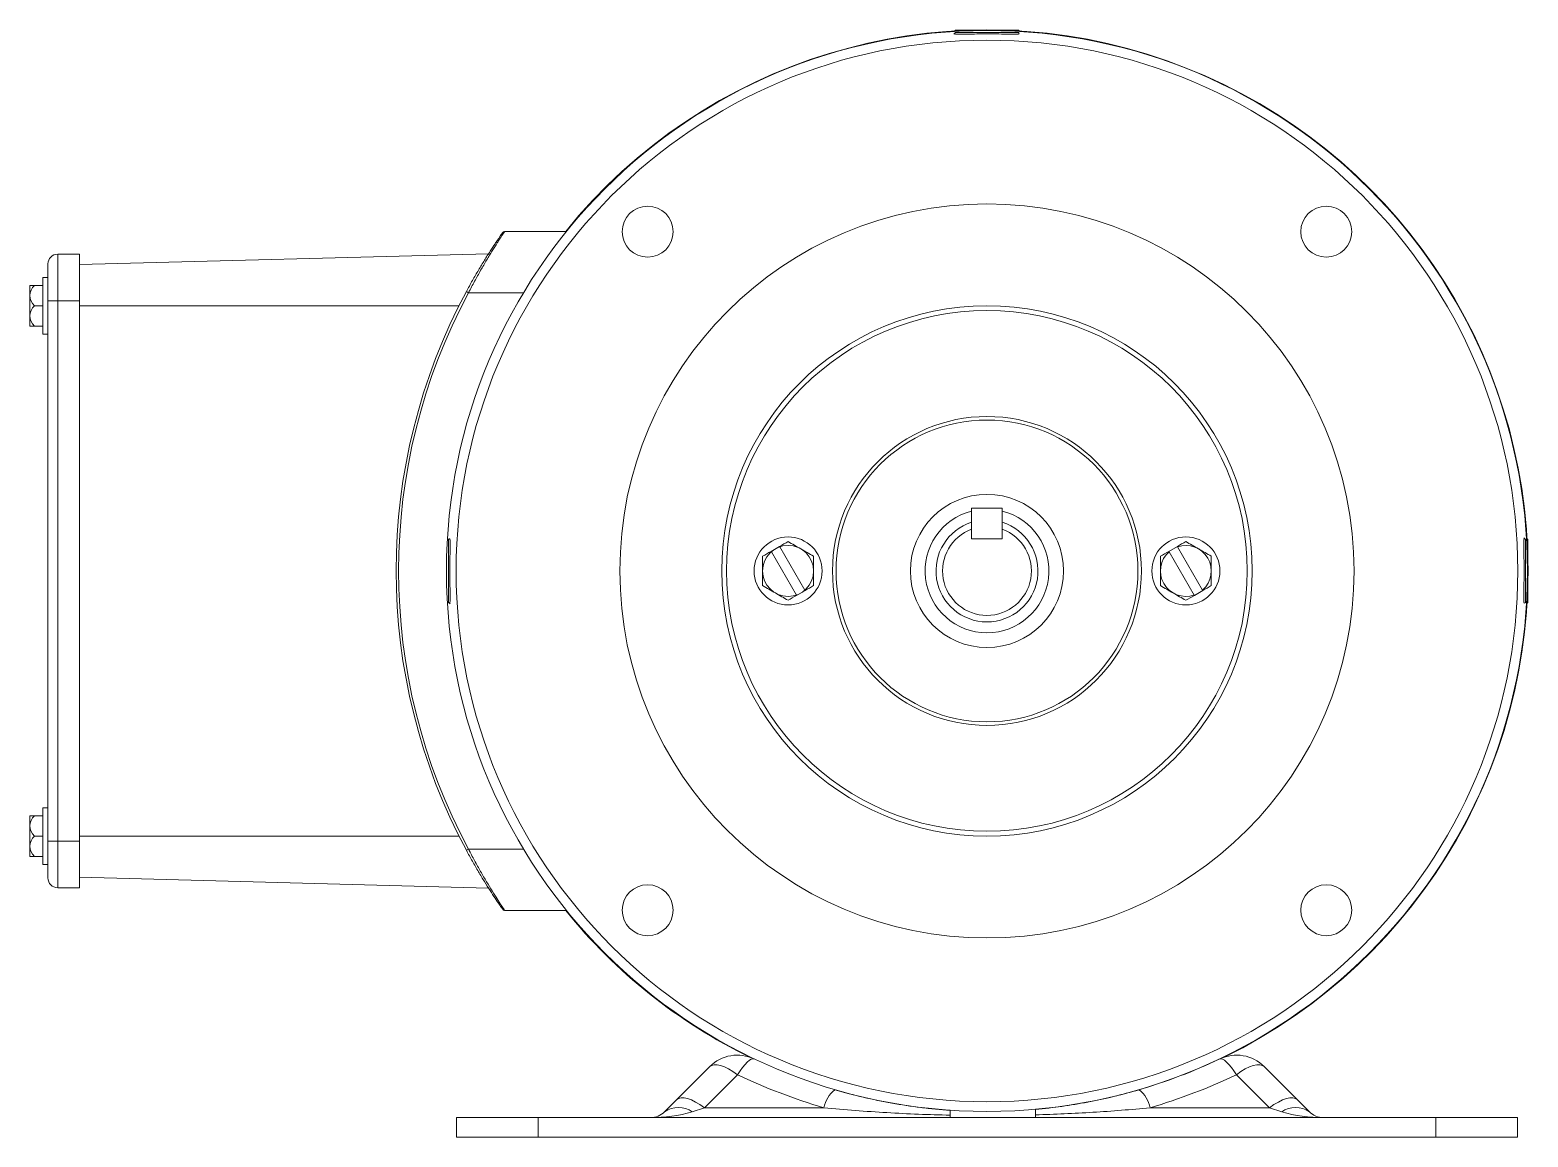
# Paper-space layout '_Right' of a CAD drawing. Header units: inches. Extents: x -5.86 to 3.31, y -3.47 to 3.31.
import ezdxf

# ---------------------------------------------------------------- set-up
doc = ezdxf.new("R2010")
doc.units = ezdxf.units.IN
doc.header["$MEASUREMENT"] = 0

psp = doc.layouts.new('_Right')

# ---------------------------------------------------------------- linework, layer by layer
at = {"color": 7, "linetype": 'Continuous', "lineweight": 15}
for p, q in [((-0.1925, 3.3147), (-0.1972, 3.31)), ((-0.1925, 3.3147), (-0.0469, 3.3147)), ((0.0469, 3.3147), (0.1925, 3.3147)), ((0.1967, 3.3105), (0.1925, 3.3147)), ((-0.1925, 3.2985), (-0.2024, 3.2886)), ((-0.1925, 3.2985), (0.1925, 3.2985)), ((0.1978, 3.2932), (0.1925, 3.2985)), ((-2.955, 2.08), (-2.577, 2.08)), ((-5.6935, 1.941), (-5.6935, -1.941)), ((-5.5605, 1.941), (-5.6935, 1.941)), ((-3.0542, 1.9431), (-5.5605, 1.8775)), ((-5.5605, -1.941), (-5.5605, 1.941)), ((-5.7535, -1.881), (-5.7535, 1.881)), ((-5.8635, 1.75), (-5.7845, 1.75)), ((-5.8635, 1.75), (-5.8635, 1.5)), ((-5.7535, 1.799), (-5.7845, 1.799)), ((-5.7845, 1.799), (-5.7845, 1.451)), ((-5.5605, 1.655), (-5.7535, 1.655)), ((-3.1895, 1.7121), (-3.1763, 1.705)), ((-5.8365, 1.625), (-5.7845, 1.625)), ((-5.8635, 1.5), (-5.7845, 1.5)), ((-5.7845, 1.451), (-5.7535, 1.451)), ((-0.094, 0.3851), (-0.094, 0.1971)), ((0.094, 0.3851), (-0.094, 0.3851)), ((0.094, 0.1971), (0.094, 0.3851)), ((-3.2932, 0.1978), (-3.2985, 0.1925)), ((-3.2985, -0.1925), (-3.2985, 0.1925)), ((0.094, 0.1971), (-0.094, 0.1971)), ((3.2985, 0.1925), (3.2886, 0.2024)), ((3.2985, 0.1925), (3.2985, -0.1925)), ((3.3147, 0.1925), (3.31, 0.1972)), ((3.3147, 0.1925), (3.3147, 0.0469)), ((-1.2705, 0.1501), (-1.3225, 0.1201)), ((-1.1679, -0.1476), (-1.321, 0.1176)), ((-1.2691, 0.1476), (-1.116, -0.1176)), ((1.1665, 0.1501), (1.1145, 0.1201)), ((1.2691, -0.1476), (1.116, 0.1176)), ((1.1679, 0.1476), (1.321, -0.1176)), ((3.3147, -0.0469), (3.3147, -0.1925)), ((-1.1665, -0.1501), (-1.1145, -0.1201)), ((1.2705, -0.1501), (1.3225, -0.1201)), ((-3.2985, -0.1925), (-3.2886, -0.2024)), ((3.2932, -0.1978), (3.2985, -0.1925)), ((3.3105, -0.1967), (3.3147, -0.1925)), ((-5.7535, -1.451), (-5.7845, -1.451)), ((-5.7845, -1.451), (-5.7845, -1.799)), ((-5.8635, -1.75), (-5.8635, -1.5)), ((-5.8635, -1.5), (-5.7845, -1.5)), ((-5.8365, -1.625), (-5.7845, -1.625)), ((-5.5605, -1.655), (-5.7535, -1.655)), ((-3.1895, -1.7121), (-3.1763, -1.705)), ((-5.8635, -1.75), (-5.7845, -1.75)), ((-5.7845, -1.799), (-5.7535, -1.799)), ((-3.0542, -1.9431), (-5.5605, -1.8775)), ((-5.5605, -1.941), (-5.6935, -1.941)), ((-2.577, -2.08), (-2.955, -2.08)), ((-1.9751, -3.3143), (-1.6983, -3.0374)), ((-1.5289, -3.087), (-1.7312, -3.2894)), ((1.7312, -3.2894), (1.5289, -3.087)), ((1.6983, -3.0374), (1.9751, -3.3143)), ((-1.7312, -3.2894), (-1.8057, -3.3143)), ((-0.9992, -3.2894), (-1.7312, -3.2894)), ((-0.2258, -3.3494), (-0.2258, -3.304)), ((0.2981, -3.3494), (0.2981, -3.2983)), ((1.7312, -3.2894), (0.9992, -3.2894)), ((1.8057, -3.3143), (1.7312, -3.2894)), ((-3.25, -3.469), (-3.25, -3.3494)), ((3.25, -3.3494), (-3.25, -3.3494)), ((-2.75, -3.3494), (-2.75, -3.469)), ((2.75, -3.469), (2.75, -3.3494)), ((3.25, -3.3494), (3.25, -3.469)), ((-3.25, -3.469), (3.25, -3.469))]:
    psp.add_line(p, q, dxfattribs=at)
at = {"color": 8, "linetype": 'Continuous', "lineweight": 15}
for p, q in [((-2.8391, 1.705), (-3.1763, 1.705)), ((-3.2348, 1.625), (-5.5605, 1.625)), ((-3.2348, -1.625), (-5.5605, -1.625)), ((-3.1763, -1.705), (-2.8391, -1.705))]:
    psp.add_line(p, q, dxfattribs=at)
at = {"color": 7, "linetype": 'Continuous', "lineweight": 15, "flags": 128}
for points in [[(-1.6983, -3.0374), (-1.6867, -3.0297), (-1.6715, -3.026), (-1.6531, -3.0265), (-1.6318, -3.031), (-1.6082, -3.0396), (-1.5828, -3.052), (-1.5561, -3.0679), (-1.5289, -3.087)], [(-1.4257, -2.9905), (-1.4339, -2.9892), (-1.4438, -2.9919), (-1.4554, -2.9988), (-1.4683, -3.0095), (-1.4824, -3.0241), (-1.4974, -3.0421), (-1.513, -3.0632), (-1.5289, -3.087)], [(1.4257, -2.9905), (1.4339, -2.9892), (1.4438, -2.9919), (1.4554, -2.9988), (1.4683, -3.0095), (1.4824, -3.0241), (1.4974, -3.0421), (1.513, -3.0632), (1.5289, -3.087)], [(1.6983, -3.0374), (1.6867, -3.0297), (1.6715, -3.026), (1.6531, -3.0265), (1.6318, -3.031), (1.6082, -3.0396), (1.5828, -3.052), (1.5561, -3.0679), (1.5289, -3.087)], [(-1.9007, -3.2398), (-1.8891, -3.2321), (-1.8739, -3.2284), (-1.8555, -3.2288), (-1.8342, -3.2334), (-1.8106, -3.242), (-1.7852, -3.2544), (-1.7585, -3.2703), (-1.7312, -3.2894)], [(1.9007, -3.2398), (1.8891, -3.2321), (1.8739, -3.2284), (1.8555, -3.2288), (1.8342, -3.2334), (1.8106, -3.242), (1.7852, -3.2544), (1.7585, -3.2703), (1.7312, -3.2894)]]:
    psp.add_lwpolyline(points, dxfattribs=at)
at = {"color": 7, "linetype": 'Continuous', "lineweight": 15}
for centre, radius in [((0, 0), 3.3117), ((0, 0), 3.2524), ((0, 0), 2.2492), ((-2.0789, 2.0789), 0.1562), ((2.0789, 2.0789), 0.1562), ((0, 0), 1.625), ((0, 0), 1.595), ((0, 0), 0.9465), ((0, 0), 0.9245), ((0, 0), 0.469), ((-1.2185, 0), 0.2085), ((1.2185, 0), 0.2085), ((-1.2185, 0), 0.156), ((-2.0789, -2.0789), 0.1562), ((2.0789, -2.0789), 0.1562)]:
    psp.add_circle(centre, radius, dxfattribs=at)
for centre, radius, start, end in [((0, 0), 3.315, 296.00538, 141.13769), ((-2.955, 2.065), 0.015, 90, 145.0532), ((-5.6935, 1.881), 0.06, 90, 180), ((-5.7752, 1.6864), 0.0883, 133.9815, 179.31463), ((-5.7752, 1.6886), 0.0883, 180.68537, 226.0185), ((0, 0), 3.62, 151.77377, 208.22623), ((0, 0), 3.605, 151.77377, 208.22623), ((-5.7752, 1.5614), 0.0883, 133.9815, 179.31463), ((-5.7752, 1.5636), 0.0883, 180.68537, 226.0185), ((0, 0), 0.379, 104.36044, 75.63956), ((0, 0), 0.3124, 107.51289, 72.48711), ((0, 0), 0.2724, 110.18866, 69.81134), ((1.2185, 0), 0.156, 131.08749, 288.91251), ((1.2185, 0), 0.156, 311.08749, 108.91251), ((-5.7752, -1.5636), 0.0883, 133.9815, 179.31463), ((-5.7752, -1.5614), 0.0883, 180.68537, 226.0185), ((-5.7752, -1.6886), 0.0883, 133.9815, 179.31463), ((-5.7752, -1.6864), 0.0883, 180.68537, 226.0185), ((-5.6935, -1.881), 0.06, 180, 270), ((-2.955, -2.065), 0.015, 214.9468, 270), ((0, 0), 3.315, 218.86231, 243.99462), ((-1.5289, -3.2068), 0.2396, 64.51041, 135), ((0, 0), 3.313, 286.33469, 295.48959), ((1.5289, -3.2068), 0.2396, 45, 115.48959), ((0, 0.1198), 3.5526, 244.51041, 253.66531), ((0, 0.1198), 3.5526, 286.33469, 295.48959), ((-0.822, -3.3221), 0.1801, 127.53745, 169.53817), ((0.822, -3.3221), 0.1801, 10.46183, 52.46255), ((-1.8904, -3.4359), 0.1482, 55.14306, 124.85694), ((1.8904, -3.4359), 0.1482, 55.14306, 124.85694), ((-2.0462, -2.5119), 0.8376, 269.05539, 286.68427), ((-2.06, -3.2294), 0.12, 270, 315), ((2.0462, -2.5119), 0.8376, 253.31573, 270.94461), ((2.06, -3.2294), 0.12, 225, 270)]:
    psp.add_arc(centre, radius, start, end, dxfattribs=at)
for points, knots in [([(-0.1985, 3.2919), (-0.1977, 3.2912), (-0.1961, 3.2898), (-0.1675, 3.2893), (-0.1222, 3.2897), (-0.0624, 3.2904), (0.0056, 3.2906), (0.074, 3.2903), (0.1342, 3.2896), (0.1772, 3.2894), (0.1993, 3.2901), (0.1973, 3.2915), (0.1966, 3.292)], [0, 0, 0, 0, 0.094135, 0.194321, 0.295872, 0.400385, 0.508038, 0.617618, 0.727088, 0.83435, 0.938219, 1, 1, 1, 1]), ([(-3.1895, 1.7121), (-3.1773, 1.7349), (-3.165, 1.7572), (-3.1403, 1.801), (-3.1279, 1.8225), (-3.1029, 1.8646), (-3.0907, 1.8848), (-3.0729, 1.9136), (-3.067, 1.923), (-3.0555, 1.9412), (-3.0498, 1.9501), (-3.0334, 1.9757), (-3.0231, 1.9913), (-3.0091, 2.0124), (-3.0047, 2.019), (-2.9964, 2.0312), (-2.9926, 2.0368), (-2.9857, 2.047), (-2.9826, 2.0515), (-2.9771, 2.0594), (-2.9748, 2.0628), (-2.9692, 2.0708), (-2.9673, 2.0736), (-2.9673, 2.0736)], [0, 0, 0, 0, 0.125, 0.125, 0.25, 0.25, 0.375, 0.375, 0.4375, 0.4375, 0.5, 0.5, 0.625, 0.625, 0.6875, 0.6875, 0.75, 0.75, 0.8125, 0.8125, 0.875, 0.875, 1, 1, 1, 1]), ([(-2.955, 2.08), (-2.955, 2.08), (-2.9569, 2.0772), (-2.9624, 2.0689), (-2.9646, 2.0655), (-2.97, 2.0574), (-2.9731, 2.0527), (-2.9799, 2.0423), (-2.9837, 2.0366), (-2.9918, 2.024), (-2.9962, 2.0172), (-3.0101, 1.9954), (-3.0203, 1.9793), (-3.0367, 1.9528), (-3.0423, 1.9436), (-3.0538, 1.9246), (-3.0597, 1.9149), (-3.0774, 1.8849), (-3.0896, 1.864), (-3.1146, 1.8201), (-3.127, 1.7977), (-3.1518, 1.752), (-3.1641, 1.7287), (-3.1763, 1.705)], [0, 0, 0, 0, 0.125, 0.125, 0.1875, 0.1875, 0.25, 0.25, 0.3125, 0.3125, 0.375, 0.375, 0.5, 0.5, 0.5625, 0.5625, 0.625, 0.625, 0.75, 0.75, 0.875, 0.875, 1, 1, 1, 1]), ([(-3.2919, -0.1985), (-3.2912, -0.1977), (-3.2898, -0.1961), (-3.2893, -0.1675), (-3.2897, -0.1222), (-3.2904, -0.0624), (-3.2906, 0.0056), (-3.2903, 0.074), (-3.2896, 0.1342), (-3.2894, 0.1772), (-3.2901, 0.1993), (-3.2915, 0.1973), (-3.292, 0.1966)], [0, 0, 0, 0, 0.094135, 0.194321, 0.295872, 0.400385, 0.508038, 0.617618, 0.727088, 0.83435, 0.938219, 1, 1, 1, 1]), ([(3.2919, 0.1985), (3.2912, 0.1977), (3.2898, 0.1961), (3.2893, 0.1675), (3.2897, 0.1222), (3.2904, 0.0624), (3.2906, -0.0056), (3.2903, -0.074), (3.2896, -0.1342), (3.2894, -0.1772), (3.2901, -0.1993), (3.2915, -0.1973), (3.292, -0.1966)], [0, 0, 0, 0, 0.094135, 0.194321, 0.295872, 0.400385, 0.508038, 0.617618, 0.727088, 0.83435, 0.938219, 1, 1, 1, 1]), ([(-1.1405, 0.1351), (-1.1537, 0.1427), (-1.167, 0.1504), (-1.1929, 0.1654), (-1.2058, 0.1728), (-1.2185, 0.1801)], [0, 0, 0, 0, 0.5, 0.5, 1, 1, 1, 1]), ([(1.2965, 0.1351), (1.2833, 0.1427), (1.27, 0.1504), (1.2441, 0.1654), (1.2312, 0.1728), (1.2185, 0.1801)], [0, 0, 0, 0, 0.5, 0.5, 1, 1, 1, 1]), ([(-1.0625, 0), (-1.0625, 0.0153), (-1.0625, 0.0306), (-1.0625, 0.0606), (-1.0625, 0.0754), (-1.0625, 0.0901)], [0, 0, 0, 0, 0.5, 0.5, 1, 1, 1, 1]), ([(1.3745, 0), (1.3745, 0.0153), (1.3745, 0.0306), (1.3745, 0.0606), (1.3745, 0.0754), (1.3745, 0.0901)], [0, 0, 0, 0, 0.5, 0.5, 1, 1, 1, 1]), ([(-1.3745, 0), (-1.3745, -0.0153), (-1.3745, -0.0306), (-1.3745, -0.0606), (-1.3745, -0.0754), (-1.3745, -0.0901)], [0, 0, 0, 0, 0.5, 0.5, 1, 1, 1, 1]), ([(1.0625, 0), (1.0625, -0.0153), (1.0625, -0.0306), (1.0625, -0.0606), (1.0625, -0.0754), (1.0625, -0.0901)], [0, 0, 0, 0, 0.5, 0.5, 1, 1, 1, 1]), ([(-1.2965, -0.1351), (-1.2833, -0.1427), (-1.27, -0.1504), (-1.2441, -0.1654), (-1.2312, -0.1728), (-1.2185, -0.1801)], [0, 0, 0, 0, 0.5, 0.5, 1, 1, 1, 1]), ([(1.1405, -0.1351), (1.1537, -0.1427), (1.167, -0.1504), (1.1929, -0.1654), (1.2058, -0.1728), (1.2185, -0.1801)], [0, 0, 0, 0, 0.5, 0.5, 1, 1, 1, 1]), ([(-2.9673, -2.0736), (-2.9673, -2.0736), (-2.9678, -2.0729), (-2.9697, -2.0701), (-2.9711, -2.068), (-2.9749, -2.0626), (-2.9772, -2.0593), (-2.9826, -2.0514), (-2.9858, -2.0469), (-2.9963, -2.0314), (-3.0046, -2.0192), (-3.0233, -1.9911), (-3.0337, -1.9752), (-3.0556, -1.9412), (-3.0671, -1.923), (-3.0849, -1.8942), (-3.0909, -1.8843), (-3.1032, -1.864), (-3.1094, -1.8536), (-3.128, -1.8223), (-3.1404, -1.8009), (-3.165, -1.7572), (-3.1773, -1.7349), (-3.1895, -1.7121)], [0, 0, 0, 0, 0.0625, 0.0625, 0.125, 0.125, 0.1875, 0.1875, 0.25, 0.25, 0.375, 0.375, 0.5, 0.5, 0.625, 0.625, 0.6875, 0.6875, 0.75, 0.75, 0.875, 0.875, 1, 1, 1, 1]), ([(-3.1763, -1.705), (-3.1641, -1.7288), (-3.1518, -1.752), (-3.1271, -1.7976), (-3.1147, -1.8198), (-3.0962, -1.8525), (-3.09, -1.8633), (-3.0777, -1.8844), (-3.0716, -1.8947), (-3.0538, -1.9247), (-3.0424, -1.9435), (-3.0206, -1.9787), (-3.0102, -1.9952), (-2.9917, -2.0242), (-2.9835, -2.0368), (-2.9697, -2.0579), (-2.9643, -2.066), (-2.9588, -2.0743), (-2.9574, -2.0764), (-2.9555, -2.0793), (-2.955, -2.08), (-2.955, -2.08)], [0, 0, 0, 0, 0.125, 0.125, 0.25, 0.25, 0.3125, 0.3125, 0.375, 0.375, 0.5, 0.5, 0.625, 0.625, 0.75, 0.75, 0.875, 0.875, 0.9375, 0.9375, 1, 1, 1, 1]), ([(-0.9318, -3.1793), (-0.8161, -3.2132), (-0.7001, -3.2404), (-0.5242, -3.2718), (-0.4652, -3.2807), (-0.3761, -3.2917), (-0.3462, -3.295), (-0.2862, -3.3008), (-0.2561, -3.3032), (-0.2258, -3.3053)], [0, 0, 0, 0, 0.5, 0.5, 0.75, 0.75, 0.875, 0.875, 1, 1, 1, 1]), ([(0.2981, -3.2996), (0.3519, -3.2947), (0.4052, -3.2886), (0.5115, -3.2737), (0.5644, -3.265), (0.6699, -3.245), (0.7226, -3.2337), (0.8275, -3.2084), (0.8797, -3.1945), (0.9318, -3.1793)], [0, 0, 0, 0, 0.25, 0.25, 0.5, 0.5, 0.75, 0.75, 1, 1, 1, 1]), ([(-0.2258, -3.3349), (-0.3551, -3.3321), (-0.4842, -3.327), (-0.7419, -3.3119), (-0.8706, -3.302), (-0.9992, -3.2894)], [0, 0, 0, 0, 0.5, 0.5, 1, 1, 1, 1]), ([(0.9992, -3.2894), (0.8825, -3.3008), (0.7658, -3.3101), (0.5321, -3.3246), (0.4152, -3.3298), (0.2981, -3.3331)], [0, 0, 0, 0, 0.5, 0.5, 1, 1, 1, 1])]:
    psp.add_open_spline(points, degree=3, knots=knots, dxfattribs=at)
for points in [[(-1.3745, 0.0901), (-1.3575, 0.0999), (-1.34, 0.11), (-1.3225, 0.1201)], [(-1.321, 0.1176), (-1.3215, 0.1184), (-1.322, 0.1193), (-1.3225, 0.1201)], [(-1.2705, 0.1501), (-1.2527, 0.1604), (-1.2355, 0.1703), (-1.2185, 0.1801)], [(-1.2705, 0.1501), (-1.27, 0.1493), (-1.2695, 0.1484), (-1.2691, 0.1476)], [(-1.0625, 0.0901), (-1.088, 0.1048), (-1.1139, 0.1198), (-1.1405, 0.1351)], [(1.1145, 0.1201), (1.0967, 0.1098), (1.0795, 0.0999), (1.0625, 0.0901)], [(1.116, 0.1176), (1.1155, 0.1184), (1.115, 0.1193), (1.1145, 0.1201)], [(1.2185, 0.1801), (1.2015, 0.1703), (1.184, 0.1602), (1.1665, 0.1501)], [(1.1665, 0.1501), (1.167, 0.1493), (1.1675, 0.1484), (1.1679, 0.1476)], [(1.3745, 0.0901), (1.349, 0.1048), (1.3231, 0.1198), (1.2965, 0.1351)], [(-1.3745, 0.0901), (-1.3745, 0.0606), (-1.3745, 0.0307), (-1.3745, 0)], [(-1.0625, -0.0901), (-1.0625, -0.0606), (-1.0625, -0.0307), (-1.0625, 0)], [(1.0625, 0.0901), (1.0625, 0.0606), (1.0625, 0.0307), (1.0625, 0)], [(1.3745, -0.0901), (1.3745, -0.0606), (1.3745, -0.0307), (1.3745, 0)], [(-1.3745, -0.0901), (-1.349, -0.1048), (-1.3231, -0.1198), (-1.2965, -0.1351)], [(-1.1145, -0.1201), (-1.0967, -0.1098), (-1.0795, -0.0999), (-1.0625, -0.0901)], [(1.0625, -0.0901), (1.088, -0.1048), (1.1139, -0.1198), (1.1405, -0.1351)], [(1.3745, -0.0901), (1.3575, -0.0999), (1.34, -0.11), (1.3225, -0.1201)], [(-1.2185, -0.1801), (-1.2015, -0.1703), (-1.184, -0.1602), (-1.1665, -0.1501)], [(-1.1665, -0.1501), (-1.167, -0.1493), (-1.1675, -0.1484), (-1.1679, -0.1476)], [(-1.116, -0.1176), (-1.1155, -0.1184), (-1.115, -0.1193), (-1.1145, -0.1201)], [(1.2705, -0.1501), (1.2527, -0.1604), (1.2355, -0.1703), (1.2185, -0.1801)], [(1.2705, -0.1501), (1.27, -0.1493), (1.2695, -0.1484), (1.2691, -0.1476)], [(1.321, -0.1176), (1.3215, -0.1184), (1.322, -0.1193), (1.3225, -0.1201)]]:
    psp.add_open_spline(points, degree=3, dxfattribs=at)

doc.saveas('drawing.dxf')
